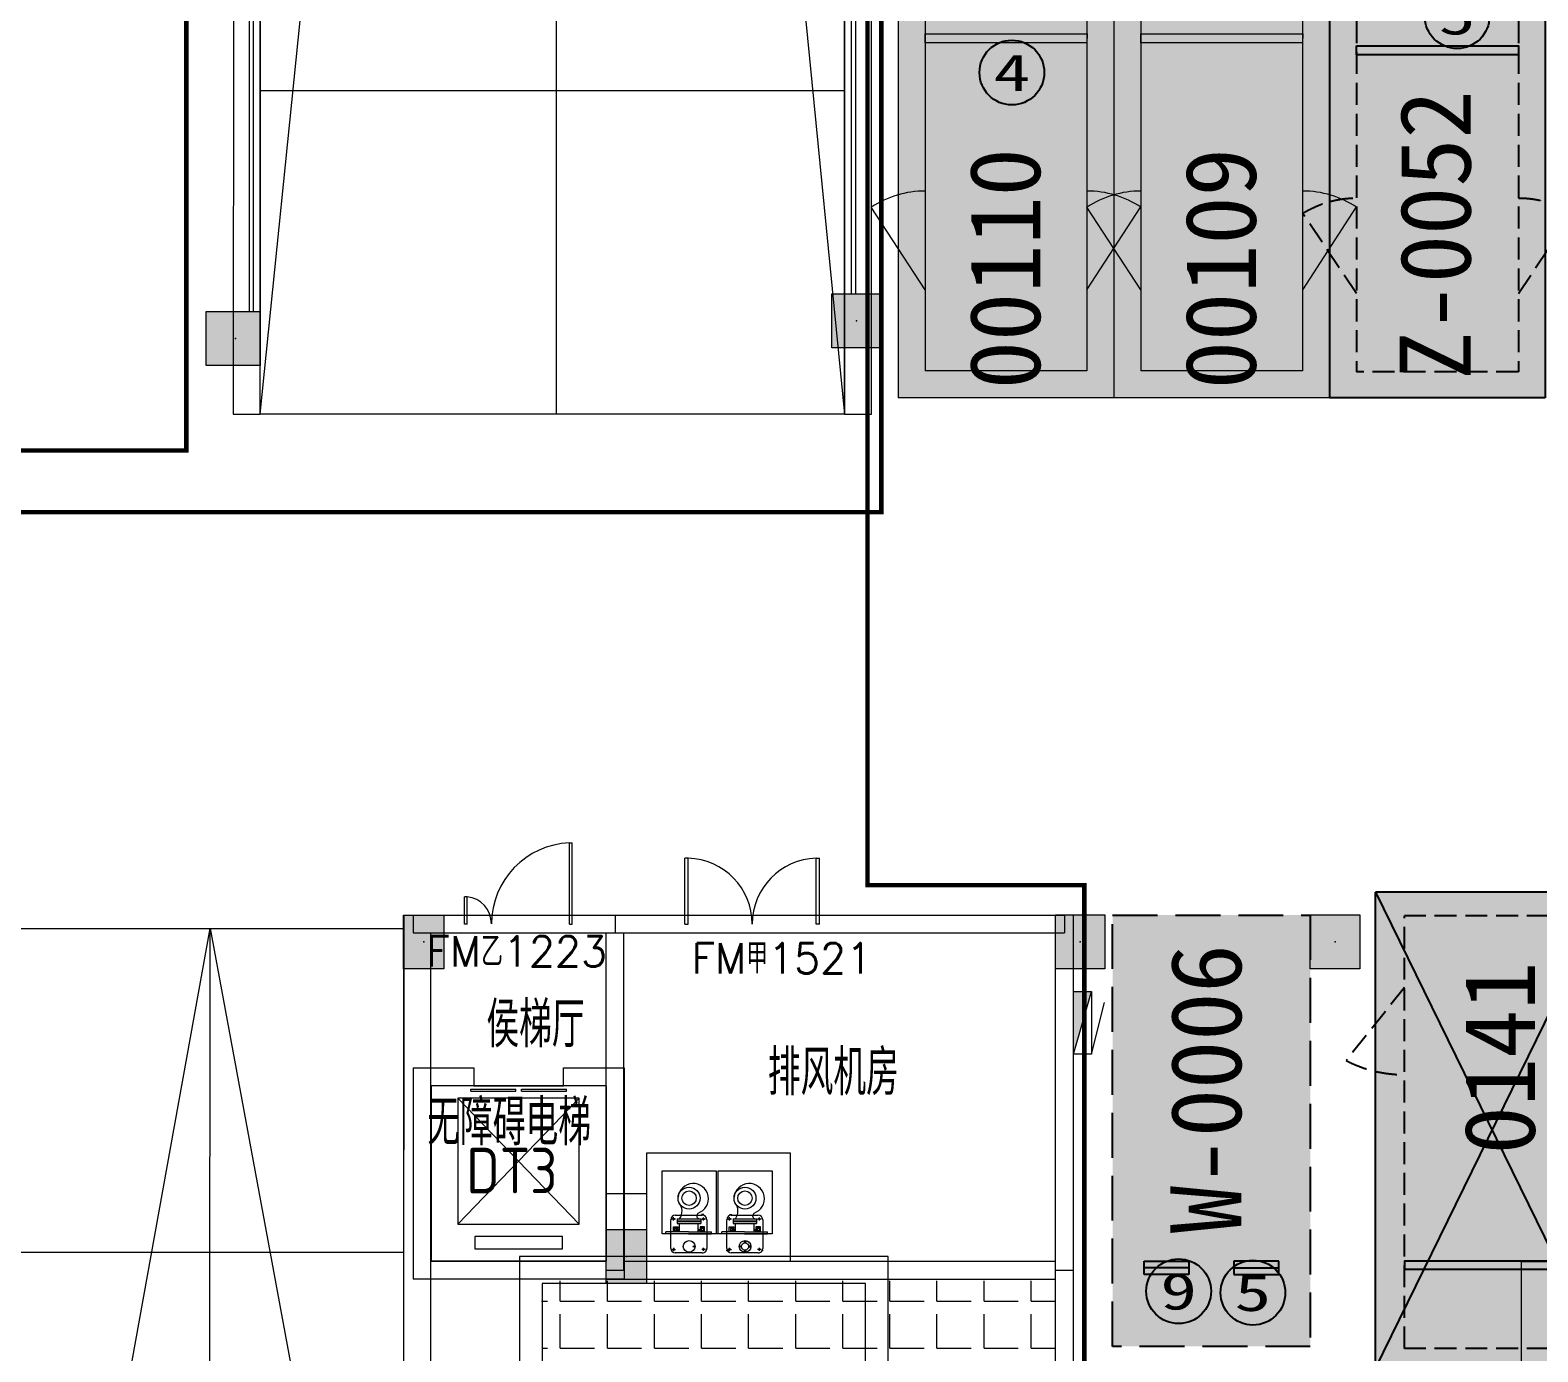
# Model space of a CAD drawing. Extents: x -264757 to 86229, y 4049843 to 4347093.
# Drawn here: x -27500 to -10723, y 4223998 to 4238703 of the extents above; entities that cross this region are included whole.
import ezdxf
from ezdxf.enums import TextEntityAlignment as Align

# ---------------------------------------------------------------- set-up
doc = ezdxf.new("R2010")
doc.units = 0
doc.header["$LTSCALE"] = 1000
doc.header["$MEASUREMENT"] = 0
for name, pattern in [('AX-01DK-PB01$0$AX-001DK-01-PB01-02$0$车位$0$DASH', [0.35, 0.25, -0.1]), ('AX-01DK-PB01$1$A-001-车位参照B1$0$A-001-车位参照B1$0$A-001-车位参照B1$0$A-H4-001-基本图形$0$A-001-车位B1$0$DASH', [0.35, 0.25, -0.1]), ('DASH', [0.35, 0.25, -0.1])]:
    doc.linetypes.add(name, pattern=pattern)
for name, color, linetype in [('不利因素1-紧邻消火栓', 7, 'Continuous'), ('不利因素4-紧邻行车坡道', 7, 'Continuous'), ('不利因素5-单面靠墙', 7, 'Continuous'), ('大车位', 7, 'Continuous'), ('子母车位', 7, 'Continuous'), ('微型车位', 7, 'Continuous'), ('普通车位', 7, 'Continuous')]:
    doc.layers.add(name, color=color, linetype=linetype)
doc.layers.add('无关图层', color=8, linetype='Continuous', lineweight=0)
doc.layers.add('车位归属楼栋范围线', color=7, linetype='Continuous', true_color=0x19e6c7)
doc.styles.add('AX-01DK-PB01$0$AX-001DK-01-PB01-02$0$_TCH_WINDOW', font='SIMPLEX', dxfattribs={"bigfont": 'GBCBIG'})
doc.styles.add('AX-01DK-PB01$1$AX-001DK-01-PB01-02$0$Standard', font='gbenor.shx', dxfattribs={"bigfont": 'gbcbig.shx'})
doc.styles.add('AX-ACK-BIANH1$0$黑体', font='simhei.ttf')
doc.styles.add('SX-ACK-PB01-WNC-ALL$0$黑体', font='simhei.ttf')
doc.styles.add('黑体', font='simhei.ttf')

# ---------------------------------------------------------------- blocks, each defined once
blk = doc.blocks.new('A$C741380cb')
at = {"layer": '子母车位', "true_color": 0x0617f9}
h = blk.add_hatch(color=5, dxfattribs=at)
h.dxf.hatch_style = 1
h.paths.add_polyline_path([(2400, 0), (2400, -10400), (0, -10400), (0, 0)])
blk = doc.blocks.new('子母车位1')
at = {"layer": '子母车位', "color": 8, "linetype": 'AX-01DK-PB01$1$A-001-车位参照B1$0$A-001-车位参照B1$0$A-001-车位参照B1$0$A-H4-001-基本图形$0$A-001-车位B1$0$DASH'}
for p, q in [((330318, -478521), (332118, -478521)), ((330318, -478521), (330318, -483071, 0)), ((332118, -478521), (332118, -483071, 0)), ((330318, -483071, 0), (332118, -483071, 0)), ((330318, -483621, 0), (332118, -483621, 0)), ((330318, -483621, 0), (330318, -488371)), ((332118, -483621, 0), (332118, -488371)), ((330318, -488371), (332118, -488371))]:
    blk.add_line(p, q, dxfattribs=at)
at = {"layer": '子母车位', "color": 83}
for p, q in [((330018, -483371, 0), (330018, -488671)), ((330018, -483371, 0), (332418, -483371, 0)), ((332418, -483371, 0), (332418, -488671)), ((330018, -488671), (332418, -488671))]:
    blk.add_line(p, q, dxfattribs=at)
blk.add_lwpolyline([(332418, -478271), (330018, -478271), (330018, -483371), (332418, -483371)], close=True, dxfattribs=at)
at = {"layer": '子母车位'}
blk.add_lwpolyline([(332118, -479521), (330318, -479521), (330318, -479621), (332118, -479621)], close=True, dxfattribs=at)
at = {"layer": '子母车位', "linetype": 'AX-01DK-PB01$1$A-001-车位参照B1$0$A-001-车位参照B1$0$A-001-车位参照B1$0$A-H4-001-基本图形$0$A-001-车位B1$0$DASH'}
for points in [[(330318, -482171), (329718, -481249)], [(332118, -482171), (332718, -481249)]]:
    blk.add_lwpolyline(points, dxfattribs=at)
at = {"layer": '子母车位', "elevation": 0}
blk.add_lwpolyline([(332118, -484621), (330318, -484621), (330318, -484721), (332118, -484721)], close=True, dxfattribs=at)
at = {"layer": '子母车位', "linetype": 'AX-01DK-PB01$1$A-001-车位参照B1$0$A-001-车位参照B1$0$A-001-车位参照B1$0$A-H4-001-基本图形$0$A-001-车位B1$0$DASH', "elevation": 0}
for points in [[(330318, -487471), (329718, -486549)], [(332118, -487471), (332718, -486549)]]:
    blk.add_lwpolyline(points, dxfattribs=at)
at = {"layer": '子母车位', "linetype": 'AX-01DK-PB01$1$A-001-车位参照B1$0$A-001-车位参照B1$0$A-001-车位参照B1$0$A-H4-001-基本图形$0$A-001-车位B1$0$DASH'}
for centre, start, end in [((330318, -482171, 0), 89.9997, 123.0554), ((332118, -482171, 0), 56.9439, 89.9997), ((330318, -487471), 89.9997, 123.0554), ((332118, -487471), 56.9439, 89.9997)]:
    blk.add_arc(centre, 1100, start, end, dxfattribs=at)
at = {"layer": '子母车位', "rotation": 179.9996583709065}
blk.add_blockref('A$C741380cb', (332418, -488671), dxfattribs=at)
blk = doc.blocks.new('子母车位2')
at = {"layer": '子母车位', "xscale": 1.000000693082614, "yscale": 0.9664691433954647, "rotation": 180.0003416290934}
blk.add_blockref('子母车位1', (332421, -475033, 0), dxfattribs=at)
blk = doc.blocks.new('A$C7e5eb487')
at = {"layer": '普通车位', "true_color": 0xf18f8e}
h = blk.add_hatch(color=11, dxfattribs=at)
h.dxf.hatch_style = 1
h.paths.add_polyline_path([(2400, 0), (2400, -5300), (0, -5300), (0, 0)])
blk = doc.blocks.new('普通车位')
at = {"layer": '无关图层'}
for p, q in [((-2.253, 3.186), (0.077, 3.764)), ((1.352, -1.38), (0.077, 3.764)), ((-1.889, 2.967), (-0.142, 3.4)), ((1.001, -1.21), (-0.142, 3.4)), ((-0.977, -1.958), (-2.253, 3.186)), ((-0.746, -1.643), (-1.889, 2.967)), ((-0.746, -1.643), (1.001, -1.21)), ((-0.977, -1.958), (1.352, -1.38))]:
    blk.add_line(p, q, dxfattribs=at)
for points in [[(0.074, 2.527), (0.879, 1.777)], [(-1.673, 2.094), (-2.033, 1.054)]]:
    blk.add_lwpolyline(points, dxfattribs=at)
blk.add_lwpolyline([(0.76, -0.239), (-0.987, -0.673), (-1.011, -0.575), (0.736, -0.142)], close=True, dxfattribs=at)
for centre, start, end in [((0.074, 2.527), 283.9287, 316.9845), ((-1.673, 2.094), 250.873, 283.9287)]:
    blk.add_arc(centre, 1.1, start, end, dxfattribs=at)
at = {"layer": '普通车位', "xscale": -0.0009999999999999812, "yscale": 0.0009999999999999812, "zscale": 0.0009999999999999812, "rotation": 13.92873520577783}
blk.add_blockref('A$C7e5eb487', (0.077, 3.764), dxfattribs=at)
blk = doc.blocks.new('大车位1')
at = {"layer": '大车位', "true_color": 0xe806f9}
h = blk.add_hatch(color=6, dxfattribs=at)
h.dxf.hatch_style = 1
h.paths.add_polyline_path([(2400, 6000), (2400, 0), (0, 0), (0, 6000)])
at = {"layer": '大车位', "color": 83}
for p, q in [((0, 0), (0, 6000, 0)), ((2400, 6000, 0), (0, 6000, 0)), ((2400, 0), (2400, 6000, 0)), ((2400, 0), (0, 0))]:
    blk.add_line(p, q, dxfattribs=at)
at = {"layer": '大车位', "color": 8, "linetype": 'AX-01DK-PB01$1$A-001-车位参照B1$0$A-001-车位参照B1$0$A-001-车位参照B1$0$A-H4-001-基本图形$0$A-001-车位B1$0$DASH'}
for p, q in [((2100, 5700, 0), (300, 5700, 0)), ((300, 250), (300, 5700, 0)), ((2100, 250), (2100, 5700, 0)), ((2100, 250), (300, 250))]:
    blk.add_line(p, q, dxfattribs=at)
at = {"layer": '大车位', "color": 83, "elevation": 0}
blk.add_lwpolyline([(0, 6000), (2400, 0)], dxfattribs=at)
at = {"layer": '大车位', "color": 83}
blk.add_lwpolyline([(0, 0), (2400, 6000)], dxfattribs=at)
at = {"layer": '大车位', "linetype": 'AX-01DK-PB01$1$A-001-车位参照B1$0$A-001-车位参照B1$0$A-001-车位参照B1$0$A-H4-001-基本图形$0$A-001-车位B1$0$DASH'}
for points in [[(300, 4800), (-300, 3878)], [(2100, 4800), (2700, 3878)]]:
    blk.add_lwpolyline(points, dxfattribs=at)
at = {"layer": '大车位'}
blk.add_lwpolyline([(300, 1250), (2100, 1250), (2100, 1350), (300, 1350)], close=True, dxfattribs=at)
at = {"layer": '大车位', "linetype": 'AX-01DK-PB01$1$A-001-车位参照B1$0$A-001-车位参照B1$0$A-001-车位参照B1$0$A-H4-001-基本图形$0$A-001-车位B1$0$DASH'}
for centre, start, end in [((300, 4800, 0), 236.9443, 270), ((2100, 4800, 0), 270, 303.0557)]:
    blk.add_arc(centre, 1100, start, end, dxfattribs=at)
blk = doc.blocks.new('AX-01DK-PB01$0$A$Ca5f8eab7')
at = {"layer": '大车位', "xscale": 1.081473333332633, "yscale": 0.8833333333330953, "rotation": 270}
blk.add_blockref('大车位1', (0, 2595.558), dxfattribs=at)
blk = doc.blocks.new('A$C95fe41d2')
at = {"layer": '微型车位', "true_color": 0xffdf7f}
h = blk.add_hatch(color=41, dxfattribs=at)
h.dxf.hatch_style = 1
h.paths.add_polyline_path([(0, 0), (0, -4800), (-2200, -4800), (-2200, 0)])
blk = doc.blocks.new('微型车位')
at = {"layer": '微型车位', "color": 4, "linetype": 'AX-01DK-PB01$0$AX-001DK-01-PB01-02$0$车位$0$DASH', "ltscale": 2000}
for p, q in [((1699463, 176182), (1699463, 176682)), ((1699463, 175682), (1699463, 175182))]:
    blk.add_line(p, q, dxfattribs=at)
at = {"layer": '微型车位', "color": 4, "linetype": 'AX-01DK-PB01$0$AX-001DK-01-PB01-02$0$车位$0$DASH', "ltscale": 2}
blk.add_lwpolyline([(1703388, 174832), (1703388, 177032), (1698588, 177032), (1698588, 174832)], close=True, dxfattribs=at)
at = {"layer": '微型车位', "color": 4, "linetype": 'AX-01DK-PB01$0$AX-001DK-01-PB01-02$0$车位$0$DASH', "ltscale": 2000}
for points in [[(1699538, 176682), (1699538, 176182), (1699388, 176182), (1699388, 176682)], [(1699538, 175182), (1699538, 175682), (1699388, 175682), (1699388, 175182)]]:
    blk.add_lwpolyline(points, close=True, dxfattribs=at)
at = {"layer": '微型车位', "xscale": -1, "rotation": 269.9998841340259}
blk.add_blockref('A$C95fe41d2', (1703388, 177032), dxfattribs=at)
blk = doc.blocks.new('20200722.21182971')
at = {"layer": '不利因素4-紧邻行车坡道', "true_color": 0x9591ce}
h = blk.add_hatch(color=193, dxfattribs=at)
h.dxf.hatch_style = 1
edge = h.paths.add_edge_path()
edge.add_arc((360, 360), 360, 0, 360)
at = {"layer": '不利因素4-紧邻行车坡道'}
blk.add_circle((360, 360), 360, dxfattribs=at)
at = {"layer": '不利因素4-紧邻行车坡道', "style": '黑体', "width": 1.390625}
blk.add_text('4', height=407, dxfattribs=at).set_placement((156, 156), (564, 156), align=Align.FIT)
blk = doc.blocks.new('SX-ACK-PB01-WNC-ALL$0$20200722.21183209')
at = {"layer": '不利因素5-单面靠墙', "true_color": 0x6d711d}
h = blk.add_hatch(color=66, dxfattribs=at)
h.dxf.hatch_style = 1
edge = h.paths.add_edge_path()
edge.add_arc((360, 360), 360, 0, 360)
at = {"layer": '不利因素5-单面靠墙'}
blk.add_circle((360, 360), 360, dxfattribs=at)
at = {"layer": '不利因素5-单面靠墙', "style": 'SX-ACK-PB01-WNC-ALL$0$黑体', "width": 1.390625}
blk.add_text('5', height=407, dxfattribs=at).set_placement((156, 156), (564, 156), align=Align.FIT)
blk = doc.blocks.new('20200722.21175556')
at = {"layer": '不利因素1-紧邻消火栓', "true_color": 0x3c6a45}
h = blk.add_hatch(color=97, dxfattribs=at)
h.dxf.hatch_style = 1
edge = h.paths.add_edge_path()
edge.add_arc((360, 360), 360, 0, 360)
at = {"layer": '不利因素1-紧邻消火栓'}
blk.add_circle((360, 360), 360, dxfattribs=at)
at = {"layer": '不利因素1-紧邻消火栓', "style": '黑体', "width": 1.390625}
blk.add_text('9', height=407, dxfattribs=at).set_placement((156, 156), (564, 156), align=Align.FIT)
blk = doc.blocks.new('AX-01DK-PB01$0$$DorLib2D$00000225')
at = {"layer": '无关图层'}
for p, q in [((0.475, -0.001), (0.475, 0.752)), ((0.475, 0.752), (0.5, 0.752)), ((0.5, -0.001), (0.5, 0.752)), ((-0.5, 0), (-0.5, 0.252)), ((-0.475, 0.252), (-0.5, 0.252)), ((-0.475, 0), (-0.475, 0.252)), ((-0.475, 0), (-0.5, 0)), ((0.475, -0.001), (0.5, -0.001))]:
    blk.add_line(p, q, dxfattribs=at)
for centre, radius, start, end in [((0.505, -0.002), 0.755, 92.2493, 179.7238), ((-0.501, 0.003), 0.251, 359.7899, 84.0974)]:
    blk.add_arc(centre, radius, start, end, dxfattribs=at)
blk = doc.blocks.new('AX-01DK-PB01$0$AX-001DK-01-PB01-02$0$$DorLib2D$00000002')
at = {"layer": '无关图层'}
for p, q in [((-0.5, 0), (-0.5, 0.4875)), ((-0.475, 0.4875), (-0.5, 0.4875)), ((-0.475, 0), (-0.475, 0.4875)), ((0.475, 0), (0.475, 0.4875)), ((0.475, 0.4875), (0.5, 0.4875)), ((0.5, 0), (0.5, 0.4875)), ((-0.5, 0), (-0.475, 0)), ((0.5, 0), (0.475, 0))]:
    blk.add_line(p, q, dxfattribs=at)
at = {"layer": '无关图层', "lineweight": 13}
for centre, start, end in [((-0.4875, 0), 0, 88.53072), ((0.4875, 0), 91.46928, 180)]:
    blk.add_arc(centre, 0.4875, start, end, dxfattribs=at)
blk = doc.blocks.new('AX-01DK-PB01-DT$0$$DORLIB2D$00000127')
at = {"layer": '无关图层'}
for points in [[(-0.533, 0.795), (-0.533, 0.69)], [(-0.033, 0.795), (-0.533, 0.795)], [(-0.033, 0.69), (-0.533, 0.69)], [(-0.033, 0.795), (-0.033, 0.69)], [(0.533, 0.795), (0.033, 0.795)], [(0.033, 0.795), (0.033, 0.69)], [(0.533, 0.69), (0.033, 0.69)], [(0.533, 0.795), (0.533, 0.69)], [(0.5, 0.5), (-0.5, 0.5)]]:
    blk.add_lwpolyline(points, dxfattribs=at)
blk = doc.blocks.new('AX-01DK-PB01-DT$0$sdfsdfgdgdgh')
at = {"layer": '无关图层'}
for p, q in [((413949, 4407651), (413274, 4407651)), ((413274, 4407651), (413274, 4405301)), ((413949, 4407451), (413949, 4407651)), ((415624, 4407651), (414949, 4407651)), ((414949, 4407651), (414949, 4407451)), ((415624, 4407651), (415624, 4405301)), ((413474, 4407451), (413949, 4407451)), ((413474, 4407451), (413474, 4405501)), ((414949, 4407451), (415424, 4407451)), ((415424, 4407451), (415424, 4405501)), ((413774, 4405914), (413774, 4407314)), ((413774, 4407314), (415124, 4407314)), ((413774, 4405914), (415124, 4407314)), ((413774, 4407314), (415124, 4405914)), ((415124, 4407314), (415124, 4405914)), ((415124, 4405914), (413774, 4405914)), ((413962, 4405639), (413962, 4405776)), ((413962, 4405776), (414937, 4405776)), ((414937, 4405776), (414937, 4405639)), ((413474, 4405501), (415424, 4405501)), ((414937, 4405639), (413962, 4405639)), ((413274, 4405301), (415624, 4405301))]:
    blk.add_line(p, q, dxfattribs=at)
blk.add_lwpolyline([(413474, 4405501), (413474, 4407451), (415424, 4407451), (415424, 4405501)], close=True, dxfattribs=at)
at = {"layer": '无关图层', "xscale": 1000, "yscale": -200, "zscale": 200}
blk.add_blockref('AX-01DK-PB01-DT$0$$DORLIB2D$00000127', (414449, 4407551), dxfattribs=at)
blk = doc.blocks.new('AX-01DK-PB01-DT$0$A$Cfdf20c89')
at = {"layer": '无关图层', "xscale": -1, "rotation": 6.645948167793847e-05}
blk.add_blockref('AX-01DK-PB01-DT$0$sdfsdfgdgdgh', (421323, -4392251), dxfattribs=at)
blk = doc.blocks.new('SX-CK-PB001-WNC$1$20211103.13313578')
at = {"layer": '无关图层'}
h = blk.add_hatch(color=256, dxfattribs=at)
h.dxf.hatch_style = 1
h.paths.add_polyline_path([(0, 600), (450, 600), (450, 0), (0, 0)])
blk.add_lwpolyline([(0, 600), (450, 600), (450, 0), (0, 0)], close=True, dxfattribs=at)
blk.add_point((225, 300), dxfattribs=at)
blk = doc.blocks.new('PX-03CK-JSK$0$PX-B1-PB02-JSK$0$PX-CK-JSK$0$hjgh')
at = {"layer": '无关图层'}
for p, q in [((96327442, 40159946), (96327442, 40160246)), ((96327464, 40160264), (96327496, 40160264)), ((96327482, 40160283), (96327482, 40160243)), ((96327492, 40160296), (96327812, 40160296)), ((96327496, 40160264), (96327500, 40160264)), ((96327655, 40159170), (96327655, 40160392)), ((96327655, 40160392), (96328355, 40160392)), ((96327656, 40160098), (96327656, 40160352)), ((96327656, 40160352), (96327677, 40160352)), ((96327677, 40160098), (96327677, 40160352)), ((96327677, 40160267), (96327734, 40160267)), ((96327683, 40160256), (96327683, 40160214)), ((96327723, 40160256), (96327683, 40160256)), ((96327687, 40160232), (96327687, 40160246)), ((96327692, 40160251), (96327714, 40160251)), ((96327719, 40160246), (96327719, 40160232)), ((96327723, 40160217), (96327723, 40160256)), ((96327734, 40160267), (96327734, 40160217)), ((96327803, 40160265), (96327835, 40160265)), ((96327821, 40160284), (96327821, 40160244)), ((96327821, 40160253), (96327821, 40160277)), ((96327835, 40160265), (96327839, 40160265)), ((96327862, 40160246), (96327862, 40159946)), ((96328355, 40160392), (96328355, 40159792)), ((96327656, 40160098), (96327656, 40159844)), ((96327683, 40160214), (96327677, 40160214)), ((96327677, 40160098), (96327677, 40159844)), ((96327679, 40160200), (96327768, 40160200)), ((96327683, 40160232), (96327723, 40160232)), ((96327697, 40160232), (96327697, 40160200)), ((96327697, 40160203), (96327697, 40160231)), ((96327709, 40160232), (96327709, 40160200)), ((96327734, 40160217), (96327723, 40160217)), ((96327821, 40160225), (96327769, 40160225)), ((96327769, 40160224), (96327769, 40159963)), ((96327791, 40160225), (96327791, 40159963)), ((96327799, 40160225), (96327799, 40159963)), ((96327821, 40160225), (96327821, 40159963)), ((96327465, 40159933), (96327497, 40159933)), ((96327483, 40159952), (96327483, 40159912)), ((96327497, 40159933), (96327501, 40159933)), ((96327515, 40160051), (96327515, 40160027)), ((96327682, 40159921), (96327675, 40159921)), ((96327683, 40159974), (96327677, 40159974)), ((96327677, 40159921), (96327734, 40159921)), ((96327768, 40159994), (96327679, 40159994)), ((96327683, 40159933), (96327683, 40159974)), ((96327723, 40159933), (96327683, 40159933)), ((96327685, 40159954), (96327723, 40159954)), ((96327688, 40159941), (96327688, 40159954)), ((96327713, 40159936), (96327693, 40159936)), ((96327695, 40159993), (96327695, 40159955)), ((96327708, 40159992), (96327708, 40159954)), ((96327718, 40159954), (96327718, 40159941)), ((96327723, 40159971), (96327723, 40159933)), ((96327734, 40159971), (96327723, 40159971)), ((96327734, 40159921), (96327734, 40159971)), ((96327821, 40159963), (96327769, 40159963)), ((96327802, 40159933), (96327834, 40159933)), ((96327821, 40159952), (96327821, 40159912)), ((96327834, 40159933), (96327838, 40159933)), ((96327871, 40159929), (96327871, 40159953)), ((96327812, 40159896), (96327492, 40159896)), ((96328355, 40159792), (96327655, 40159792)), ((96327655, 40159770), (96328355, 40159770)), ((96327656, 40159844), (96327677, 40159844)), ((96328355, 40159770), (96328355, 40159170)), ((96327442, 40159324), (96327442, 40159624)), ((96327464, 40159642), (96327496, 40159642)), ((96327482, 40159661), (96327482, 40159621)), ((96327492, 40159674), (96327812, 40159674)), ((96327496, 40159642), (96327500, 40159642)), ((96327656, 40159476), (96327656, 40159729)), ((96327656, 40159729), (96327677, 40159729)), ((96327677, 40159476), (96327677, 40159729)), ((96327677, 40159645), (96327734, 40159645)), ((96327683, 40159592), (96327677, 40159592)), ((96327679, 40159577), (96327768, 40159577)), ((96327683, 40159633), (96327683, 40159592)), ((96327723, 40159633), (96327683, 40159633)), ((96327683, 40159610), (96327723, 40159610)), ((96327687, 40159610), (96327687, 40159624)), ((96327692, 40159629), (96327714, 40159629)), ((96327697, 40159610), (96327697, 40159577)), ((96327697, 40159580), (96327697, 40159608)), ((96327709, 40159610), (96327709, 40159577)), ((96327719, 40159624), (96327719, 40159610)), ((96327723, 40159595), (96327723, 40159633)), ((96327734, 40159595), (96327723, 40159595)), ((96327734, 40159645), (96327734, 40159595)), ((96327769, 40159602), (96327769, 40159341)), ((96327821, 40159602), (96327769, 40159602)), ((96327791, 40159602), (96327791, 40159341)), ((96327799, 40159602), (96327799, 40159341)), ((96327803, 40159643), (96327835, 40159643)), ((96327821, 40159662), (96327821, 40159622)), ((96327821, 40159631), (96327821, 40159654)), ((96327821, 40159602), (96327821, 40159341)), ((96327835, 40159643), (96327839, 40159643)), ((96327862, 40159624), (96327862, 40159324)), ((96327870, 40159643), (96327870, 40159619)), ((96327474, 40159470), (96327450, 40159470)), ((96327462, 40159458), (96327462, 40159481)), ((96327503, 40159523), (96327527, 40159523)), ((96327527, 40159417), (96327503, 40159417)), ((96327515, 40159511), (96327515, 40159534)), ((96327515, 40159428), (96327515, 40159405)), ((96327556, 40159470), (96327580, 40159470)), ((96327568, 40159481), (96327568, 40159458)), ((96327656, 40159476), (96327656, 40159222)), ((96327677, 40159476), (96327677, 40159222)), ((96327465, 40159311), (96327497, 40159311)), ((96327483, 40159330), (96327483, 40159290)), ((96327812, 40159274), (96327492, 40159274)), ((96327497, 40159311), (96327501, 40159311)), ((96327682, 40159299), (96327675, 40159299)), ((96327683, 40159352), (96327677, 40159352)), ((96327677, 40159299), (96327734, 40159299)), ((96327768, 40159371), (96327679, 40159371)), ((96327683, 40159311), (96327683, 40159352)), ((96327723, 40159311), (96327683, 40159311)), ((96327685, 40159332), (96327723, 40159332)), ((96327688, 40159318), (96327688, 40159332)), ((96327713, 40159313), (96327693, 40159313)), ((96327695, 40159371), (96327695, 40159333)), ((96327708, 40159370), (96327708, 40159332)), ((96327718, 40159332), (96327718, 40159318)), ((96327723, 40159349), (96327723, 40159311)), ((96327734, 40159349), (96327723, 40159349)), ((96327734, 40159299), (96327734, 40159349)), ((96327821, 40159341), (96327769, 40159341)), ((96327802, 40159311), (96327834, 40159311)), ((96327821, 40159330), (96327821, 40159290)), ((96327834, 40159311), (96327838, 40159311)), ((96328355, 40159170), (96327655, 40159170)), ((96327656, 40159222), (96327677, 40159222))]:
    blk.add_line(p, q, dxfattribs=at)
for centre, radius in [((96327482, 40160265), 8.75), ((96327821, 40160265), 8.75), ((96327515, 40160092), 65), ((96328052, 40160093), 122), ((96328052, 40160093), 80.5), ((96327483, 40159933), 8.75), ((96327515, 40160039), 7.88), ((96327821, 40159933), 8.75), ((96327482, 40159643), 8.75), ((96327821, 40159643), 8.75), ((96328052, 40159471), 122), ((96327515, 40159470), 65), ((96327462, 40159470), 7.88), ((96327515, 40159470), 40), ((96327515, 40159523), 7.88), ((96327515, 40159417), 7.88), ((96327568, 40159470), 7.88), ((96328052, 40159471), 80.5), ((96327483, 40159311), 8.75), ((96327821, 40159311), 8.75)]:
    blk.add_circle(centre, radius, dxfattribs=at)
for centre, radius, start, end in [((96327492, 40160246), 50, 89.9998, 179.9998), ((96327692, 40160246), 5.18, 89.9998, 179.9998), ((96327714, 40160246), 5.18, 359.9998, 89.9998), ((96327812, 40160246), 50, 359.9998, 89.9998), ((96327908, 40160313), 142, 233.3732, 310.3456), ((96328046, 40160047), 169, 198.4725, 84.7162), ((96327492, 40159946), 50, 179.9998, 269.9998), ((96327693, 40159941), 5.18, 179.9998, 269.9998), ((96327713, 40159941), 5.18, 269.9998, 359.9998), ((96327812, 40159946), 50, 269.9998, 359.9998), ((96327855, 40159973), 34.6, 32.3813, 152.0235), ((96327492, 40159624), 50, 89.9998, 179.9998), ((96327692, 40159624), 5.18, 89.9998, 179.9998), ((96327714, 40159624), 5.18, 359.9998, 89.9998), ((96327812, 40159624), 50, 359.9998, 89.9998), ((96327908, 40159691), 142, 233.3732, 310.3456), ((96328046, 40159424), 169, 198.4725, 84.7162), ((96327492, 40159324), 50, 179.9998, 269.9998), ((96327693, 40159318), 5.18, 179.9998, 269.9998), ((96327713, 40159318), 5.18, 269.9998, 359.9998), ((96327812, 40159324), 50, 269.9998, 359.9998), ((96327855, 40159351), 34.6, 32.3813, 152.0235)]:
    blk.add_arc(centre, radius, start, end, dxfattribs=at)
for p in [(96327469, 40159673), (96327469, 40159275)]:
    blk.add_point(p, dxfattribs=at)
blk = doc.blocks.new('PX-03CK-XHS$1$$TWTSYS$00000508')
at = {"layer": '无关图层'}
for p, q in [((-0.5, 0.5), (0.324, 1.224)), ((-0.5, 0.5), (-0.5, -0.5)), ((-0.5, -0.5), (0.5, 0.5)), ((0.5, 0.5), (-0.5, 0.5)), ((0.5, -0.5), (0.5, 0.5)), ((-0.5, -0.5), (0.5, -0.5))]:
    blk.add_line(p, q, dxfattribs=at)
blk.add_solid([(0.5, -0.5), (0.5, 0.5), (-0.5, -0.5)], dxfattribs=at)

msp = doc.modelspace()

# ---------------------------------------------------------------- hatches: boundary and pattern name
at = {"layer": '无关图层'}
h = msp.add_hatch(color=256, dxfattribs=at)
h.dxf.hatch_style = 1
h.paths.add_polyline_path([(-18579.6, 4235768.2), (-18029.6, 4235768.2), (-18029.6, 4235168.2), (-18579.6, 4235168.2)])
h = msp.add_hatch(color=256, dxfattribs=at)
h.dxf.hatch_style = 1
h.paths.add_polyline_path([(-25539.6, 4235573.2), (-24939.6, 4235573.2), (-24939.6, 4234973.2), (-25539.6, 4234973.2)])
h = msp.add_hatch(color=256, dxfattribs=at)
h.dxf.hatch_style = 1
h.paths.add_polyline_path([(-16089.6, 4228858.5), (-15539.6, 4228858.5), (-15539.6, 4228258.5), (-16089.6, 4228258.5)])
h = msp.add_hatch(color=256, dxfattribs=at)
h.dxf.hatch_style = 1
h.paths.add_polyline_path([(-13254.6, 4228858.5), (-12704.6, 4228858.5), (-12704.6, 4228258.5), (-13254.6, 4228258.5)])

# ---------------------------------------------------------------- linework, layer by layer
for p, q in [((-24940.2, 4234430.8), (-24939.2, 4267037.2)), ((-24939.2, 4234431.7), (-21643.1, 4267038)), ((-21643.1, 4234431.7), (-21643.1, 4267038, 0)), ((-21643.1, 4267038), (-18439.2, 4234431.7)), ((-18439.1, 4267037.2), (-18440.1, 4234430.8)), ((-24939.4, 4244864.4), (-24939.4, 4235263.2)), ((-25238.4, 4239658.7), (-25239.2, 4234431.7)), ((-25063.4, 4239658.7), (-25063.5, 4235573.2)), ((-25013.5, 4235573.2), (-25013.3, 4239658.7)), ((-24939.2, 4234431.7), (-24938.3, 4239658.7)), ((-18439.1, 4239658.2), (-18438.9, 4234431.7)), ((-18363.1, 4239657.4), (-18363.2, 4235768.2)), ((-18313.2, 4235768.2), (-18313, 4239657.4)), ((-18138.9, 4234431.7), (-18139, 4239658.2)), ((-24939.2, 4238031.7), (-18439.2, 4238031.7)), ((-18363.2, 4235768.2), (-18313.2, 4235768.2)), ((-25063.5, 4235573.2), (-25013.5, 4235573.2)), ((-25239.2, 4234431.7), (-24939.2, 4234431.7)), ((-18440.1, 4234430.8), (-24940.2, 4234430.8)), ((-18438.9, 4234431.7), (-18138.9, 4234431.7)), ((-23340.3, 4223508), (-23339.3, 4228858)), ((-23239.3, 4228858), (-20991.6, 4228858)), ((-23239.3, 4228858), (-23239.3, 4228658)), ((-20991.6, 4228858), (-20991.6, 4228658)), ((-20991.6, 4228858), (-15989.6, 4228858)), ((-20991.6, 4228858), (-20991.6, 4228658)), ((-20214.9, 4228858), (-18714.9, 4228858)), ((-15989.6, 4228858), (-15989.6, 4228658)), ((-15889.7, 4224908), (-15889.6, 4228858)), ((-28854.9, 4228707.9), (-23346.3, 4228708.2)), ((-28849.2, 4210108), (-25497.5, 4228708.1)), ((-25504.6, 4210107.4), (-25497.5, 4228708.1)), ((-25497.5, 4228708.1), (-22049.6, 4210108)), ((-23346.3, 4228708.2), (-23346.3, 4223509.7)), ((-23239.3, 4228658), (-20991.6, 4228658)), ((-23040.3, 4223508), (-23039.3, 4228658)), ((-21091.7, 4224908), (-21091.6, 4228658)), ((-20991.6, 4228658), (-15989.6, 4228658)), ((-20891.7, 4224908), (-20891.6, 4228658)), ((-20214.9, 4228658), (-18714.9, 4228658)), ((-16089.7, 4224908), (-16089.6, 4228658)), ((-21091.6, 4225758.1), (-20639.6, 4225758.1)), ((-28844.2, 4225108.6), (-23340.4, 4225107.4)), ((-20891.7, 4225008), (-16089.7, 4225008)), ((-21091.7, 4224908), (-20891.7, 4224908)), ((-21091.7, 4224808), (-16089.7, 4224808)), ((-16089.7, 4223708.9), (-16089.7, 4224908)), ((-16089.7, 4224908), (-15889.7, 4224908)), ((-15889.7, 4223708.9), (-15889.7, 4224908)), ((-21600, 4224561.7), (-21600, 4224787.6)), ((-21076.1, 4224561.7), (-21076.1, 4224787.6)), ((-20552.2, 4224561.7), (-20552.2, 4224787.6)), ((-20028.4, 4224561.7), (-20028.4, 4224787.6)), ((-19504.5, 4224561.7), (-19504.5, 4224787.6)), ((-18980.6, 4224561.7), (-18980.6, 4224787.6)), ((-18456.7, 4224561.7), (-18456.7, 4224787.6)), ((-17932.9, 4224561.7), (-17932.9, 4224787.6)), ((-17409, 4224561.7), (-17409, 4224787.6)), ((-16885.1, 4224561.7), (-16885.1, 4224787.6)), ((-16361.2, 4224561.7), (-16361.2, 4224787.6)), ((-21810.4, 4224561.7), (-21742.9, 4224561.7)), ((-21600, 4224561.7), (-21219, 4224561.7)), ((-21076.1, 4224561.7), (-20695.1, 4224561.7)), ((-20552.2, 4224561.7), (-20171.2, 4224561.7)), ((-20028.4, 4224561.7), (-19647.4, 4224561.7)), ((-19504.5, 4224561.7), (-19123.5, 4224561.7)), ((-18980.6, 4224561.7), (-18599.6, 4224561.7)), ((-18456.7, 4224561.7), (-18075.7, 4224561.7)), ((-17932.9, 4224561.7), (-17551.9, 4224561.7)), ((-17409, 4224561.7), (-17028, 4224561.7)), ((-16885.1, 4224561.7), (-16504.1, 4224561.7)), ((-16361.2, 4224561.7), (-16096.7, 4224561.7)), ((-21600, 4224037.8), (-21600, 4224418.8)), ((-21076.1, 4224037.8), (-21076.1, 4224418.8)), ((-20552.2, 4224037.8), (-20552.2, 4224418.8)), ((-20028.4, 4224037.8), (-20028.4, 4224418.8)), ((-19504.5, 4224037.8), (-19504.5, 4224418.8)), ((-18980.6, 4224037.8), (-18980.6, 4224418.8)), ((-18456.7, 4224037.8), (-18456.7, 4224418.8)), ((-17932.9, 4224037.8), (-17932.9, 4224418.8)), ((-17409, 4224037.8), (-17409, 4224418.8)), ((-16885.1, 4224037.8), (-16885.1, 4224418.8)), ((-16361.2, 4224037.8), (-16361.2, 4224418.8)), ((-21798.3, 4224037.8), (-21742.9, 4224037.8)), ((-21600, 4224037.8), (-21219, 4224037.8)), ((-21076.1, 4224037.8), (-20695.1, 4224037.8)), ((-20552.2, 4224037.8), (-20171.2, 4224037.8)), ((-20028.4, 4224037.8), (-19647.4, 4224037.8)), ((-19504.5, 4224037.8), (-19123.5, 4224037.8)), ((-18980.6, 4224037.8), (-18599.6, 4224037.8)), ((-18456.7, 4224037.8), (-18075.7, 4224037.8)), ((-17932.9, 4224037.8), (-17551.9, 4224037.8)), ((-17409, 4224037.8), (-17028, 4224037.8)), ((-16885.1, 4224037.8), (-16504.1, 4224037.8)), ((-16361.2, 4224037.8), (-16084.6, 4224037.8))]:
    msp.add_line(p, q, dxfattribs=at)
for points in [[(-18579.6, 4235768.2), (-18029.6, 4235768.2), (-18029.6, 4235168.2), (-18579.6, 4235168.2)], [(-25539.6, 4235573.2), (-24939.6, 4235573.2), (-24939.6, 4234973.2), (-25539.6, 4234973.2)], [(-16089.6, 4228858.5), (-15539.6, 4228858.5), (-15539.6, 4228258.5), (-16089.6, 4228258.5)], [(-13254.6, 4228858.5), (-12704.6, 4228858.5), (-12704.6, 4228258.5), (-13254.6, 4228258.5)], [(-19039.6, 4226208), (-20639.6, 4226208), (-20639.6, 4225008), (-19039.6, 4225008)], [(-18203.8, 4223758), (-18203.8, 4224758), (-21803.4, 4224758), (-21803.4, 4223758)]]:
    msp.add_lwpolyline(points, close=True, dxfattribs=at)
for points in [[(-17953.3, 4223758), (-17953.8, 4225058), (-22053.4, 4225058), (-22053.4, 4223758)], [(-10003, 4223553.4), (-10902.9, 4223553.4), (-10902.9, 4225003.4), (-3003.2, 4225003.4), (-3003.2, 4223553.4), (-10003, 4223553.4)]]:
    msp.add_lwpolyline(points, dxfattribs=at)
for p in [(-18304.6, 4235468.2), (-25214.6, 4235273.2), (-15814.6, 4228558.5), (-12979.6, 4228558.5)]:
    msp.add_point(p, dxfattribs=at)
at = {"layer": '车位归属楼栋范围线', "linetype": 'DASH', "ltscale": 5, "const_width": 50}
msp.add_lwpolyline([(14811.8, 4283730.4), (7462.8, 4283730.4), (7462.8, 4278357), (-173.2, 4278357), (-173.2, 4283752.5), (-3639.9, 4283752.5), (-7857.4, 4283752.5), (-7857.4, 4278357), (-15400.9, 4278357), (-15400.9, 4283696.7), (-18934.2, 4283696.7), (-18934.2, 4267370.4), (-18181.1, 4267370.4), (-18181.1, 4229191), (-15769.4, 4229191), (-15769.9, 4223558), (5358.1, 4223558), (5358.1, 4244664.1), (26760.9, 4244664.1)], dxfattribs=at)
msp.add_lwpolyline([(-88756.2, 4198328), (-43982.8, 4198328), (-43982.8, 4194208), (-40374.5, 4194208), (-40374.5, 4198433.4), (-33056.5, 4198433.4), (-33056.5, 4204787.6), (-29169.3, 4204787.6), (-29169.3, 4234026.6), (-25762.5, 4234026.6), (-25762.4, 4245014.4), (-69839.9, 4245014.4), (-69839.9, 4229878), (-88756.2, 4229878)], close=True, dxfattribs=at)
at = {"layer": '车位归属楼栋范围线', "linetype": 'DASH', "ltscale": 5}
msp.add_lwpolyline([(12047.6, 4225008, 50, 50, 0), (5655.4, 4225008.1, 50, 50, 0), (5655.4, 4244914.1, 50, 50, 0), (-13339.7, 4244914.1, 50, 50, 0), (-13339.7, 4240463.8, 50, 50, 0), (-18028.6, 4240463.8, 50, 50, 0), (-18028.6, 4233340, 50, 50, 0), (-28653.9, 4233340, 50, 50, 0), (-28653.9, 4215609.5, 50, 50, 0), (-44540.8, 4215609.5, 50, 50, 0), (-44540.8, 4220701.8, 50, 50, 0), (-47318.2, 4220701.8, 50, 50, 0), (-47318.2, 4215647.7, 50, 50, 0), (-52900.5, 4215647.7, 50, 50, 0), (-52900.5, 4209564.5, 50, 50, 0), (-54208.1, 4209564.5, 50, 50, 0), (-54208.1, 4198183, 50, 50, 0)], format="xyseb", dxfattribs=at)

# ---------------------------------------------------------------- block references
at = {"layer": '大车位', "rotation": 90}
msp.add_blockref('AX-01DK-PB01$0$A$Ca5f8eab7', (-9934.2, 4223813.3, 0), dxfattribs=at)
at = {"layer": '子母车位', "xscale": -1, "rotation": 180}
msp.add_blockref('子母车位2', (-13039.6, 4231863.3, 0), dxfattribs=at)
at = {"layer": '微型车位', "linetype": 'AX-01DK-PB01$0$AX-001DK-01-PB01-02$0$车位$0$DASH', "ltscale": 2, "xscale": -1, "rotation": 269.9998841340259}
msp.add_blockref('微型车位', (-190290.4, 2525470.4), dxfattribs=at)
at = {"layer": '无关图层'}
for name, p in [('SX-ACK-PB01-WNC-ALL$0$20200722.21183209', (-11980.7, 4238498.8, 0)), ('20200722.21182971', (-16935.3, 4237871.7, 0)), ('SX-CK-PB001-WNC$1$20211103.13313578', (-23344.6, 4228258.2)), ('AX-01DK-PB01-DT$0$A$Cfdf20c89', (-28932.8, 4211757.3)), ('SX-CK-PB001-WNC$1$20211103.13313578', (-21089.6, 4224758)), ('20200722.21175556', (-15079.2, 4224312.1, 0)), ('SX-ACK-PB01-WNC-ALL$0$20200722.21183209', (-14252.9, 4224296.1, 0))]:
    msp.add_blockref(name, p, dxfattribs=at)
for name, p, xscale, yscale, zscale, rotation in [('AX-01DK-PB01$0$$DorLib2D$00000225', (-22066.6, 4228758), 1200, 1200, 1200, 4.11759081457006e-06), ('AX-01DK-PB01$0$AX-001DK-01-PB01-02$0$$DorLib2D$00000002', (-19464.9, 4228758), 1500, 1500, 1500, 4.117585898993618e-06), ('PX-03CK-XHS$1$$TWTSYS$00000508', (-15789.6, 4227658.5), -700, 200, 700, 270)]:
    msp.add_blockref(name, p, dxfattribs=dict(at, xscale=xscale, yscale=yscale, zscale=zscale, rotation=rotation))
at = {"layer": '无关图层', "extrusion": (0, 0, -1), "xscale": -1, "zscale": -1, "rotation": 270}
msp.add_blockref('PX-03CK-JSK$0$PX-B1-PB02-JSK$0$PX-CK-JSK$0$hjgh', (-40139925.6, -92102344.3, 0), dxfattribs=at)
at = {"layer": '普通车位', "extrusion": (0, 0, -1), "xscale": -1000.000000000019, "yscale": 1000.00000000002, "zscale": -1000.000000000019, "rotation": 193.9287352057778}
for p in [(16859.3, 4238248.1, 0), (14459.3, 4238248.1, 0)]:
    msp.add_blockref('普通车位', p, dxfattribs=at)

# ---------------------------------------------------------------- texts
at = {"layer": '无关图层'}
for s, height, rotation, style, p in [('Z-0052', 788.61, 90, 'AX-ACK-BIANH1$0$黑体', (-11470.4, 4234815, 0)), ('00110', 788.61, 90, 'AX-ACK-BIANH1$0$黑体', (-16260.5, 4234707.8, 0)), ('00109', 788.61, 90, 'AX-ACK-BIANH1$0$黑体', (-13860.5, 4234707.8, 0)), ('FM乙1223', 337.59, 0, 'AX-01DK-PB01$0$AX-001DK-01-PB01-02$0$_TCH_WINDOW', (-23089.7, 4228285)), ('FM甲1521', 337.59, 0, 'AX-01DK-PB01$0$AX-001DK-01-PB01-02$0$_TCH_WINDOW', (-20138.7, 4228208.1)), ('W-0006', 788.61, 90, 'AX-ACK-BIANH1$0$黑体', (-14022.2, 4225313.2)), ('0141', 788.61, 90, 'AX-ACK-BIANH1$0$黑体', (-10755.1, 4226194.2))]:
    msp.add_text(s, height=height, rotation=rotation, dxfattribs=dict(at, style=style)).set_placement(p)
at = {"layer": '无关图层', "style": 'AX-01DK-PB01$1$AX-001DK-01-PB01-02$0$Standard'}
for s, p in [('侯梯厅', (-22423, 4227386.1)), ('排风机房', (-19290.9, 4226852.9)), ('无障碍电梯', (-23081.5, 4226296.1)), ('DT3', (-22646.7, 4225762))]:
    msp.add_text(s, height=506.38, dxfattribs=at).set_placement(p)

doc.saveas('drawing.dxf')
